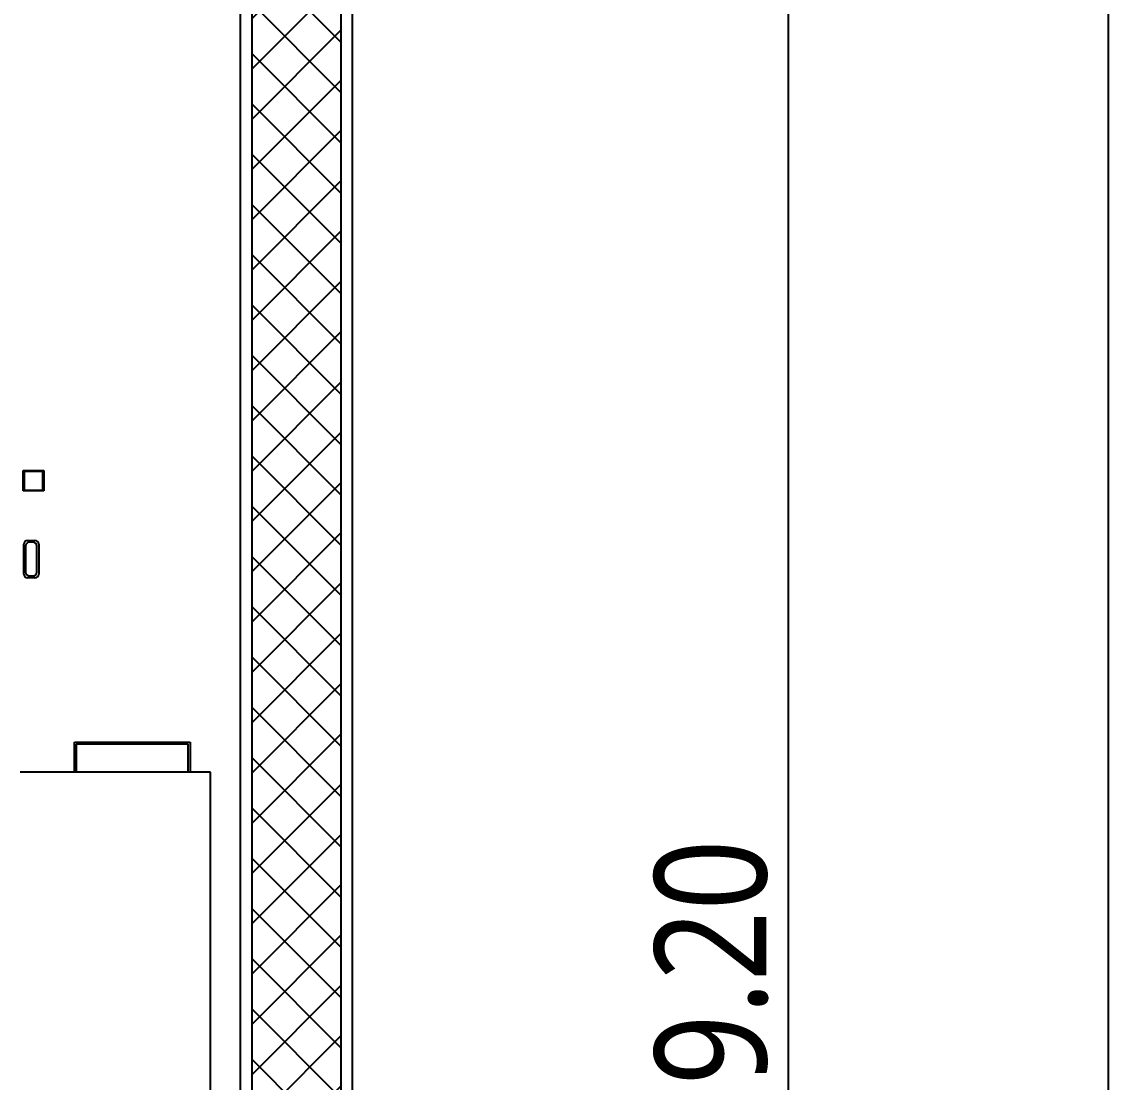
# Model space of a CAD drawing. Header units: millimetres. Extents: x 3284 to 3553, y -5193 to -5054.
# Drawn here: x 3524.08 to 3553.19, y -5136.6 to -5108.19 of the extents above; entities that cross this region are included whole.
import ezdxf

# ---------------------------------------------------------------- set-up
doc = ezdxf.new("R2010")
doc.units = ezdxf.units.MM
doc.header["$LTSCALE"] = 16.335
doc.header["$PDMODE"] = 3
doc.header["$PDSIZE"] = 8
doc.layers.get('0').update_dxf_attribs({"linetype": 'CONTINUOUS'})
doc.layers.get('Defpoints').update_dxf_attribs({"linetype": 'CONTINUOUS'})
doc.layers.add('保护膜', color=5, linetype='CONTINUOUS')
doc.layers.add('图层0000', color=7, linetype='CONTINUOUS', lineweight=25)
doc.styles.get("Standard").update_dxf_attribs({"font": '', "width": 0.85, "height": 2})
doc.styles.get('Standard').set_extended_font_data('Microsoft YaHei')
doc.dimstyles.new('DIMSTYLE_1', dxfattribs={"dimtxt": 2.8, "dimasz": 1.5, "dimexe": 0.5, "dimexo": 0.2, "dimgap": 0.5, "dimtad": 1, "dimzin": 1, "dimdsep": 46, "dimtxsty": 'Standard', "dimblk": 'CLOSEDBLANK', "dimcen": 0.1, "dimadec": 0, "dimazin": 0, "dimtp": 0.01, "dimtm": 0.01, "dimtfac": 1, "dimtmove": 0, "dimatfit": 3, "dimldrblk": 'CLOSEDBLANK', "dimfxl": 0, "dimtolj": 1, "dimtzin": 0, "dimarcsym": 0})

# ---------------------------------------------------------------- blocks, each defined once
blk = doc.blocks.new('_ClosedBlank')
at = {"color": 0, "linetype": 'ByBlock', "lineweight": -2}
for p, q in [((-1, 0.167), (0, 0)), ((-1, 0.167), (-1, -0.167)), ((0, 0), (-1, -0.167))]:
    blk.add_line(p, q, dxfattribs=at)
blk = doc.blocks.new('*D61')
at = {"layer": 'Defpoints', "color": 0}
for p in [(3529.939, -5099.737), (3529.939, -5168.937), (3544.61, -5168.937)]:
    blk.add_point(p, dxfattribs=at)
at = {"layer": '保护膜', "color": 0, "lineweight": -2}
for p, q in [((3530.139, -5099.737), (3545.11, -5099.737)), ((3544.61, -5101.237), (3544.61, -5167.437)), ((3530.139, -5168.937), (3545.11, -5168.937))]:
    blk.add_line(p, q, dxfattribs=at)
at = {"layer": '保护膜', "color": 0, "lineweight": -2, "xscale": 1.5, "yscale": 1.5, "zscale": 1.5}
for p, rotation in [((3544.61, -5099.737), 90), ((3544.61, -5168.937), 270)]:
    blk.add_blockref('_ClosedBlank', p, dxfattribs=dict(at, rotation=rotation))
at = {"layer": '保护膜', "color": 0, "insert": (3542.559, -5134.337), "char_height": 2, "attachment_point": 5, "rotation": 90}
blk.add_mtext('\\A1;{\\H1.5x;69.20}', dxfattribs=at)

msp = doc.modelspace()

# ---------------------------------------------------------------- hatches: boundary and pattern name
at = {"layer": '保护膜'}
h = msp.add_hatch(dxfattribs=at)
h.set_pattern_fill('ANSI37', color=2, scale=0.3)
h.set_pattern_definition([(45, (3477.2392, -5170.5367), (-0.673519, 0.673519), []), (135, (3477.2392, -5170.5367), (-0.673519, -0.673519), [])])
edge = h.paths.add_edge_path()
edge.add_arc((3479.439, -5168.337), 2.2, 180, 270)
edge.add_line((3479.439, -5170.537), (3530.439, -5170.537))
edge.add_arc((3530.439, -5168.337), 2.2, 270, 360)
edge.add_line((3532.639, -5168.337), (3532.639, -5094.737))
edge.add_arc((3530.439, -5094.737), 2.2, 0, 90)
edge.add_line((3530.439, -5092.537), (3479.439, -5092.537))
edge.add_arc((3479.439, -5094.737), 2.2, 90, 180)
edge.add_line((3477.239, -5094.737), (3477.239, -5168.337))
edge = h.paths.add_edge_path(flags=16)
edge.add_arc((3479.939, -5168.937), 0.3, 180, 270)
edge.add_line((3479.939, -5169.237), (3529.939, -5169.237))
edge.add_arc((3529.939, -5168.937), 0.3, 270, 360)
edge.add_line((3530.239, -5168.937), (3530.239, -5099.737))
edge.add_arc((3529.939, -5099.737), 0.3, 0, 90)
edge.add_line((3529.939, -5099.437), (3479.939, -5099.437))
edge.add_arc((3479.939, -5099.737), 0.3, 90, 180)
edge.add_line((3479.639, -5099.737), (3479.639, -5168.937))

# ---------------------------------------------------------------- linework, layer by layer
at = {"layer": '保护膜', "color": 0}
msp.add_lwpolyline([(3283.888, -5053.724), (3553.188, -5053.724), (3553.188, -5193.291), (3283.888, -5193.291)], close=True, dxfattribs=at)
at = {"layer": '图层0000', "color": 7, "linetype": 'Continuous', "lineweight": 25}
for p, q in [((3532.639, -5168.337), (3532.639, -5094.737)), ((3532.939, -5168.337), (3532.939, -5094.737)), ((3530.239, -5099.737), (3530.239, -5168.937)), ((3529.939, -5168.437), (3529.939, -5100.237)), ((3524.117, -5120.207), (3524.667, -5120.207)), ((3524.117, -5120.757), (3524.117, -5120.207)), ((3524.642, -5120.232), (3524.142, -5120.232)), ((3524.142, -5120.232), (3524.142, -5120.732)), ((3524.642, -5120.732), (3524.642, -5120.232)), ((3524.667, -5120.207), (3524.667, -5120.757)), ((3524.667, -5120.757), (3524.117, -5120.757)), ((3524.142, -5120.732), (3524.642, -5120.732)), ((3524.132, -5122.982), (3524.132, -5122.182)), ((3524.182, -5122.232), (3524.182, -5122.932)), ((3524.232, -5122.082), (3524.432, -5122.082)), ((3524.382, -5122.132), (3524.282, -5122.132)), ((3524.482, -5122.932), (3524.482, -5122.232)), ((3524.532, -5122.182), (3524.532, -5122.982)), ((3524.432, -5123.082), (3524.232, -5123.082)), ((3524.282, -5123.032), (3524.382, -5123.032)), ((3525.489, -5127.487), (3528.589, -5127.487)), ((3525.489, -5128.287), (3525.489, -5127.487)), ((3528.589, -5127.487), (3528.589, -5128.287)), ((3528.539, -5127.537), (3525.539, -5127.537)), ((3525.539, -5127.537), (3525.539, -5128.287)), ((3528.539, -5128.287), (3528.539, -5127.537)), ((3529.139, -5128.287), (3524.039, -5128.287)), ((3529.139, -5140.287), (3529.139, -5128.287))]:
    msp.add_line(p, q, dxfattribs=at)
for centre, start, end in [((3524.232, -5122.182), 90.0028, 179.9972), ((3524.282, -5122.232), 90.0028, 179.9972), ((3524.382, -5122.232), 0.0028, 89.9972), ((3524.432, -5122.182), 0.0028, 89.9972), ((3524.232, -5122.982), 180.0028, 269.9972), ((3524.282, -5122.932), 180.0028, 269.9972), ((3524.382, -5122.932), 270.0028, 359.9972), ((3524.432, -5122.982), 270.0028, 359.9972)]:
    msp.add_arc(centre, 0.1, start, end, dxfattribs=at)

# ---------------------------------------------------------------- dimensions: what is measured, and where the dimension line sits
at = {"layer": '保护膜', "color": 3}
dim = msp.add_linear_dim(base=(3544.61, -5168.937), p1=(3529.939, -5099.737), p2=(3529.939, -5168.937), angle=90, text='{\\H1.5x;<>}', dimstyle='DIMSTYLE_1', override={"dimtxsty": 'Standard'}, dxfattribs=at)
dim.commit()
dim.dimension.update_dxf_attribs({"geometry": '*D61', "text_midpoint": (3542.559, -5134.337)})

doc.saveas('drawing.dxf')
